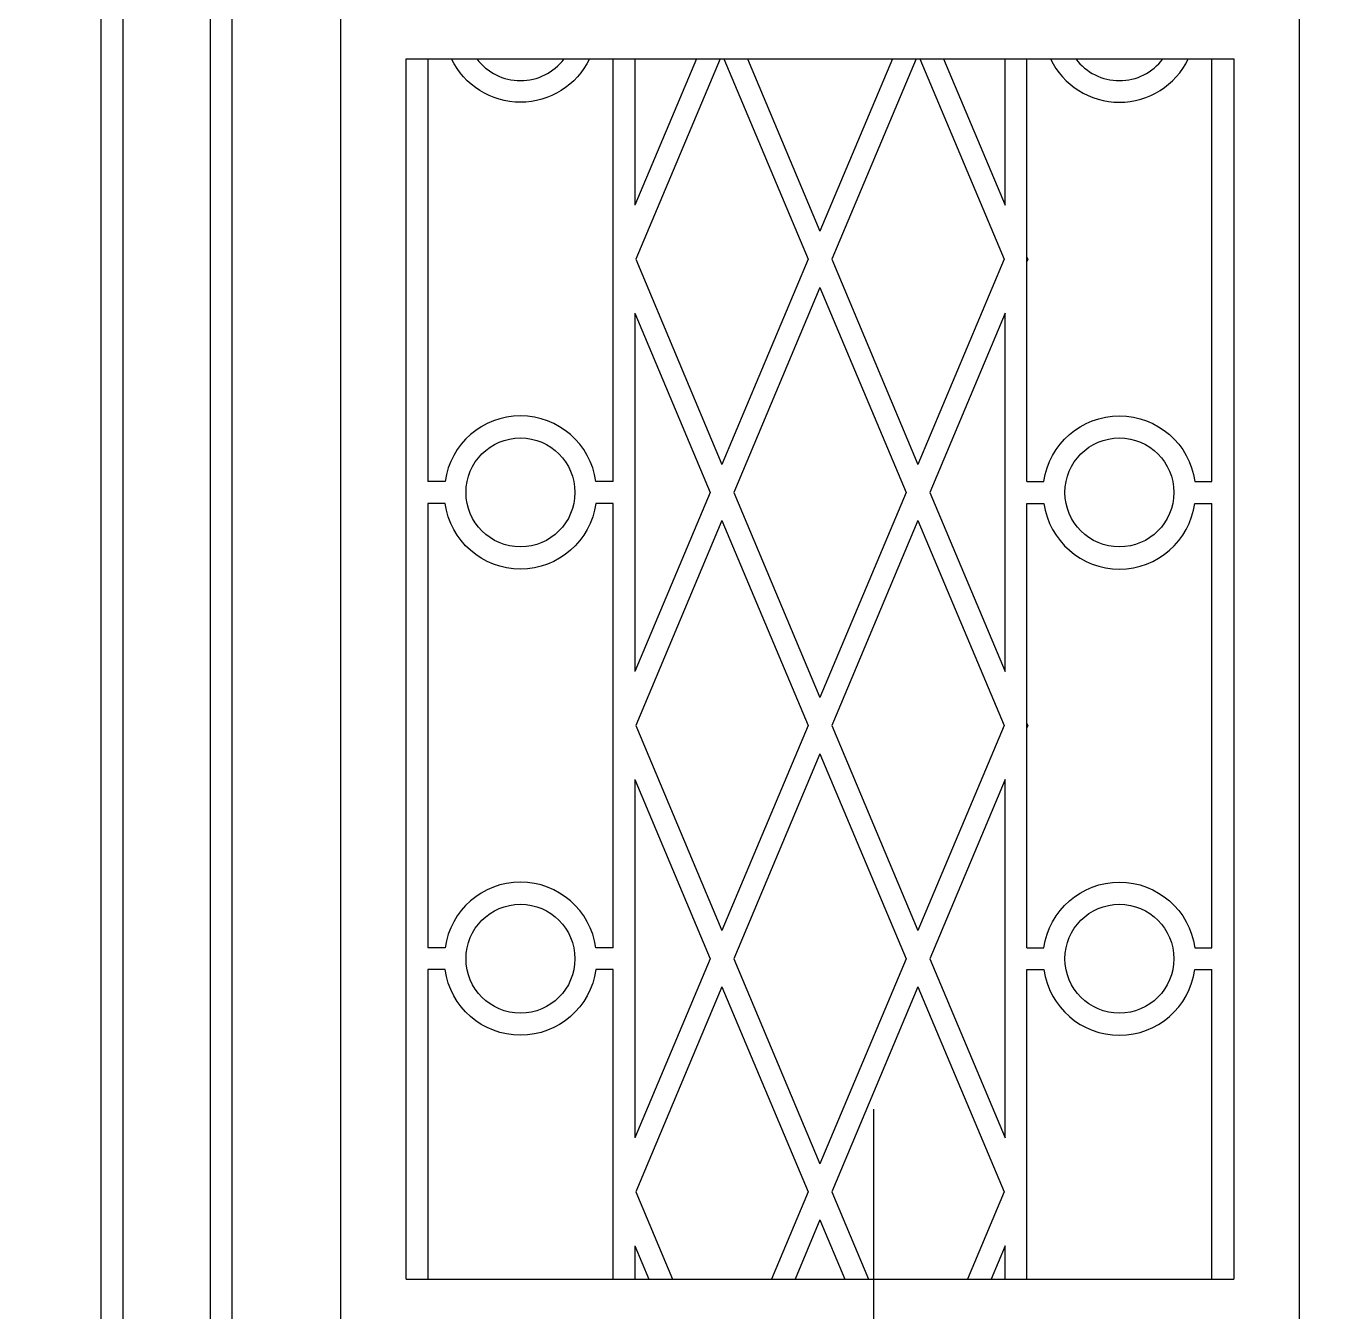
# Model space of a CAD drawing. Header units: metres. Extents: x 53 to 5323, y 88 to 7028.
# Drawn here: x 1250 to 1851, y 3360 to 3950 of the extents above; entities that cross this region are included whole.
import ezdxf

# ---------------------------------------------------------------- set-up
doc = ezdxf.new("R2010")
doc.units = ezdxf.units.M
for name, color, linetype in [('3', 3, 'Continuous'), ('4', 4, 'Continuous'), ('7', 7, 'Continuous'), ('DIM', 3, 'Continuous')]:
    doc.layers.add(name, color=color, linetype=linetype)

msp = doc.modelspace()

# ---------------------------------------------------------------- linework, layer by layer
at = {"layer": '3'}
for p, q in [((1557.57, 3935.48), (1529.3, 3868.27)), ((1529.3, 3935.48), (1529.3, 3868.27)), ((1568.42, 3935.48), (1529.73, 3843.48)), ((1570.19, 3935.48), (1608.88, 3843.48)), ((1581.03, 3935.48), (1614.3, 3856.38)), ((1647.57, 3935.48), (1614.3, 3856.38)), ((1658.42, 3935.48), (1619.73, 3843.48)), ((1660.19, 3935.48), (1698.88, 3843.48)), ((1671.03, 3935.48), (1699.3, 3868.27)), ((1699.3, 3868.27), (1699.3, 3935.48)), ((1529.73, 3843.48), (1569.3, 3749.38)), ((1608.88, 3843.48), (1569.3, 3749.38)), ((1619.73, 3843.48), (1659.3, 3749.38)), ((1698.88, 3843.48), (1659.3, 3749.38)), ((1709.3, 3844.49), (1709.73, 3843.48)), ((1709.73, 3843.48), (1709.3, 3842.47)), ((1614.3, 3830.58), (1574.73, 3736.48)), ((1614.3, 3830.58), (1653.88, 3736.48)), ((1529.3, 3818.69), (1563.88, 3736.48)), ((1529.3, 3818.69), (1529.3, 3654.27)), ((1699.3, 3818.69), (1664.73, 3736.48)), ((1699.3, 3654.27), (1699.3, 3818.69)), ((1563.88, 3736.48), (1529.3, 3654.27)), ((1574.73, 3736.48), (1614.3, 3642.38)), ((1653.88, 3736.48), (1614.3, 3642.38)), ((1664.73, 3736.48), (1699.3, 3654.27)), ((1569.3, 3723.58), (1529.73, 3629.48)), ((1569.3, 3723.58), (1608.88, 3629.48)), ((1659.3, 3723.58), (1619.73, 3629.48)), ((1659.3, 3723.58), (1698.88, 3629.48)), ((1529.73, 3629.48), (1569.3, 3535.38)), ((1608.88, 3629.48), (1569.3, 3535.38)), ((1619.73, 3629.48), (1659.3, 3535.38)), ((1698.88, 3629.48), (1659.3, 3535.38)), ((1709.3, 3630.49), (1709.73, 3629.48)), ((1709.73, 3629.48), (1709.3, 3628.47)), ((1614.3, 3616.58), (1574.73, 3522.48)), ((1614.3, 3616.58), (1653.88, 3522.48)), ((1529.3, 3604.69), (1563.88, 3522.48)), ((1529.3, 3604.69), (1529.3, 3440.27)), ((1699.3, 3604.69), (1664.73, 3522.48)), ((1699.3, 3440.27), (1699.3, 3604.69)), ((1563.88, 3522.48), (1529.3, 3440.27)), ((1574.73, 3522.48), (1614.3, 3428.38)), ((1653.88, 3522.48), (1614.3, 3428.38)), ((1664.73, 3522.48), (1699.3, 3440.27)), ((1569.3, 3509.58), (1529.73, 3415.48)), ((1569.3, 3509.58), (1608.88, 3415.48)), ((1659.3, 3509.58), (1619.73, 3415.48)), ((1659.3, 3509.58), (1698.88, 3415.48)), ((1529.73, 3415.48), (1546.55, 3375.48)), ((1608.88, 3415.48), (1592.05, 3375.48)), ((1619.73, 3415.48), (1636.55, 3375.48)), ((1698.88, 3415.48), (1682.05, 3375.48)), ((1614.3, 3402.58), (1602.9, 3375.48)), ((1614.3, 3402.58), (1625.7, 3375.48)), ((1529.3, 3390.69), (1529.3, 3375.48)), ((1529.3, 3390.69), (1535.7, 3375.48)), ((1699.3, 3390.69), (1692.9, 3375.48)), ((1699.3, 3375.48), (1699.3, 3390.69))]:
    msp.add_line(p, q, dxfattribs=at)
for points in [[(1434.3, 3935.48), (1434.3, 3741.48)], [(1519.3, 3741.48), (1519.3, 3935.48)], [(1709.3, 3741.48), (1709.3, 3935.48)], [(1794.3, 3741.48), (1794.3, 3935.48)], [(1434.3, 3731.48), (1434.3, 3527.48)], [(1519.3, 3527.48), (1519.3, 3731.48)], [(1709.3, 3527.48), (1709.3, 3731.48)], [(1794.3, 3527.48), (1794.3, 3731.48)], [(1434.3, 3517.48), (1434.3, 3375.48)], [(1519.3, 3375.48), (1519.3, 3517.48)], [(1709.3, 3375.48), (1709.3, 3517.48)], [(1794.3, 3375.48), (1794.3, 3517.48)]]:
    msp.add_lwpolyline(points, dxfattribs=at)
for points in [[(1508.42, 3935.48, -0.63), (1445.18, 3935.48, -0.63)], [(1720.18, 3935.48, 0.63), (1783.42, 3935.48, 0.63)], [(1519.3, 3741.48), (1511.44, 3741.48, 0.87), (1442.16, 3741.48), (1434.3, 3741.48)], [(1709.3, 3741.48), (1717.16, 3741.48, -0.87), (1786.44, 3741.48), (1794.3, 3741.48)], [(1519.3, 3731.48), (1511.44, 3731.48, -0.87), (1442.16, 3731.48), (1434.3, 3731.48)], [(1709.3, 3731.48), (1717.16, 3731.48, 0.87), (1786.44, 3731.48), (1794.3, 3731.48)], [(1519.3, 3527.48), (1511.44, 3527.48, 0.87), (1442.16, 3527.48), (1434.3, 3527.48)], [(1709.3, 3527.48), (1717.16, 3527.48, -0.87), (1786.44, 3527.48), (1794.3, 3527.48)], [(1519.3, 3517.48), (1511.44, 3517.48, -0.87), (1442.16, 3517.48), (1434.3, 3517.48)], [(1709.3, 3517.48), (1717.16, 3517.48, 0.87), (1786.44, 3517.48), (1794.3, 3517.48)]]:
    msp.add_lwpolyline(points, format="xyb", dxfattribs=at)
for centre in [(1476.8, 3736.48), (1751.8, 3736.48), (1476.8, 3522.48), (1751.8, 3522.48)]:
    msp.add_circle(centre, 25, dxfattribs=at)
for centre in [(1476.8, 3950.48), (1751.8, 3950.48)]:
    msp.add_arc(centre, 25, 216.87, 323.13, dxfattribs=at)
at = {"layer": '4'}
msp.add_lwpolyline([(1394.3, 2750.48), (1394.3, 5159.07, -0.28), (1535.23, 5263.5, -0.12), (1469.59, 5304.58, -0.29), (1437.6, 5380.51, -0.14), (1614.3, 5580.95, -0.13), (1790.72, 5381.09, -0.29), (1758.83, 5304.58, -0.12), (1693.37, 5263.5, -0.28), (1834.3, 5159.07), (1834.3, 2750.48)], format="xyb", dxfattribs=at)
at = {"layer": '7'}
for p, q in [((1424.3, 3375.48), (1424.3, 3935.48)), ((1424.3, 3935.48), (1804.3, 3935.48)), ((1804.3, 3935.48), (1804.3, 3375.48)), ((1424.3, 3375.48), (1804.3, 3375.48))]:
    msp.add_line(p, q, dxfattribs=at)
for points in [[(1294.3, 2970.48), (1294.3, 5252.26, 0.23), (1014.3, 5651.09, 0.23)], [(1894.3, 2970.48), (1894.3, 5252.26, 0.23), (1614.3, 5651.09, 0.23), (1334.3, 5252.26), (1334.3, 2970.48)], [(1269.3, 2750.48), (1269.3, 2930.48), (1284.3, 2930.48), (1284.3, 2950.48), (1269.3, 2950.48), (1269.3, 2970.48), (1284.3, 2970.48), (1284.3, 5170.31, 0.16), (1190.66, 5273.19, 0.34), (1237.67, 5398.86, 0.15), (1014.3, 5639.59, 0.13), (810.08, 5435.29, 0.45), (837.94, 5273.19, 0.16), (744.3, 5170.31, 0.16)], [(1869.3, 2750.48), (1869.3, 2930.48), (1884.3, 2930.48), (1884.3, 2950.48), (1869.3, 2950.48), (1869.3, 2970.48), (1884.3, 2970.48), (1884.3, 5170.31, 0.16), (1790.66, 5273.19, 0.34), (1837.67, 5398.86, 0.15), (1614.3, 5639.59, 0.15), (1390.93, 5398.86, 0.34), (1437.94, 5273.19, 0.16), (1344.3, 5170.31), (1344.3, 2970.48), (1359.3, 2970.48), (1359.3, 2950.48), (1344.3, 2950.48), (1344.3, 2930.48), (1359.3, 2930.48), (1359.3, 2750.48)]]:
    msp.add_lwpolyline(points, format="xyb", dxfattribs=at)
at = {"layer": 'DIM'}
msp.add_line((1638.99, 2661.33), (1638.99, 3453.46), dxfattribs=at)

doc.saveas('drawing.dxf')
